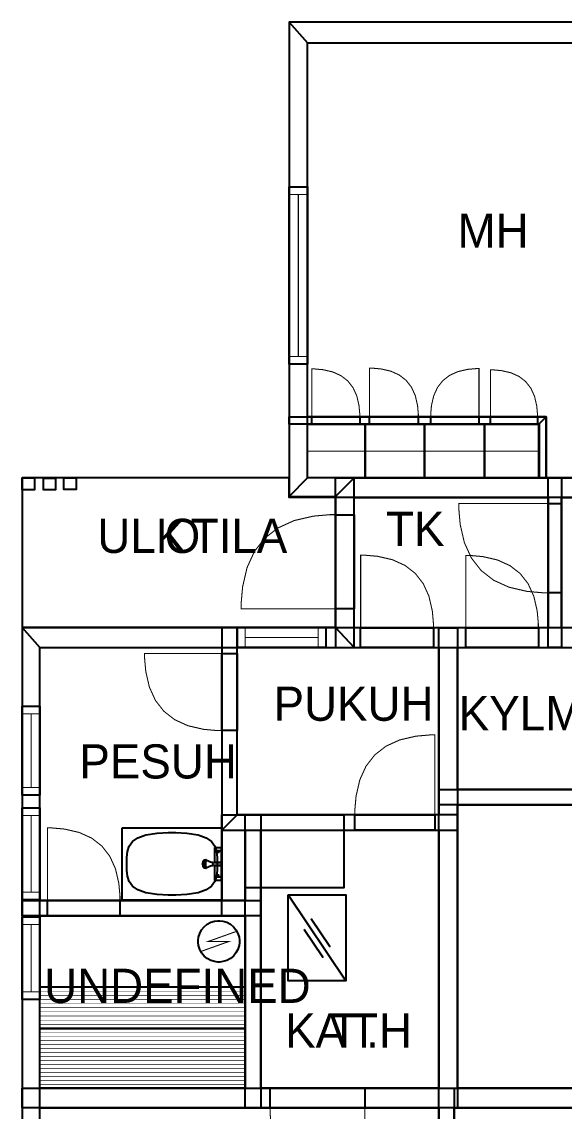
# Model space of a CAD drawing. Extents: x 1.3 to 16.8, y 0 to 17.4.
# Drawn here: x 2.19 to 7.65, y 6.45 to 17.42 of the extents above; entities that cross this region are included whole.
import ezdxf

# ---------------------------------------------------------------- set-up
doc = ezdxf.new("R2010")
doc.units = 0
doc.layers.get('0').update_dxf_attribs({"linetype": 'CONTINUOUS'})

msp = doc.modelspace()

# ---------------------------------------------------------------- linework, layer by layer
at = {"color": 0}
for points, const_width in [([(5.06543, 17.204), (8.25342, 17.204), (8.25342, 17.4124), (4.87793, 17.4124), (5.06543, 17.204)], 0.00208), ([(5.06543, 12.8237), (5.06543, 17.204), (4.87793, 17.4124), (4.87793, 12.6362), (5.06543, 12.8237)], 0.00208), ([(4.87793, 15.7554), (5.06543, 15.7554), (5.06543, 13.9685), (4.87793, 13.9685), (4.87793, 15.7554)], 0.01042), ([(4.87793, 15.7554), (5.06543, 15.7554), (5.06543, 13.9685), (4.87793, 13.9685), (4.87793, 15.7554)], 0.01042), ([(5.58979, 13.4387), (5.58979, 13.467), (5.58225, 13.5518), (5.55963, 13.6497), (5.52192, 13.7326), (5.46918, 13.8005), (5.40136, 13.8532), (5.31847, 13.8908), (5.22049, 13.9135), (5.13569, 13.921), (5.10747, 13.921), (5.10747, 13.4387), (5.58979, 13.4387)], 0.01042), ([(6.17876, 13.4387), (6.17876, 13.4674), (6.17106, 13.5537), (6.14811, 13.6532), (6.10975, 13.7375), (6.05615, 13.8065), (5.98719, 13.8601), (5.90289, 13.8985), (5.80333, 13.9214), (5.71712, 13.929), (5.68842, 13.929), (5.68842, 13.4387), (6.17876, 13.4387)], 0.01042), ([(6.30333, 13.4387), (6.30333, 13.4672), (6.31087, 13.5526), (6.33365, 13.6513), (6.37158, 13.7347), (6.42475, 13.803), (6.49306, 13.8562), (6.5765, 13.8942), (6.67518, 13.9169), (6.76058, 13.9244), (6.78907, 13.9244), (6.78907, 13.4387), (6.30333, 13.4387)], 0.01042), ([(7.37739, 13.4387), (7.37739, 13.4664), (7.36996, 13.5496), (7.34782, 13.6457), (7.31082, 13.727), (7.25911, 13.7935), (7.1926, 13.8452), (7.11128, 13.8822), (7.01519, 13.9043), (6.93201, 13.9117), (6.90435, 13.9117), (6.90435, 13.4387), (7.37739, 13.4387)], 0.01042), ([(7.39128, 13.3658), (4.87793, 13.3658), (4.87793, 13.4387), (7.46419, 13.4387), (7.39128, 13.3658)], 0.00208), ([(5.10747, 13.4387), (5.58979, 13.4387), (5.58979, 13.3658), (5.10747, 13.3658), (5.10747, 13.4387)], 0.01042), ([(5.10747, 13.4387), (5.58979, 13.4387), (5.58979, 13.3658), (5.10747, 13.3658), (5.10747, 13.4387)], 0.01042), ([(5.68842, 13.4387), (6.17876, 13.4387), (6.17876, 13.3658), (5.68842, 13.3658), (5.68842, 13.4387)], 0.01042), ([(5.68842, 13.4387), (6.17876, 13.4387), (6.17876, 13.3658), (5.68842, 13.3658), (5.68842, 13.4387)], 0.01042), ([(6.30333, 13.4387), (6.78896, 13.4387), (6.78896, 13.3658), (6.30333, 13.3658), (6.30333, 13.4387)], 0.01042), ([(6.30333, 13.4387), (6.78896, 13.4387), (6.78896, 13.3658), (6.30333, 13.3658), (6.30333, 13.4387)], 0.01042), ([(6.90446, 13.4387), (7.37739, 13.4387), (7.37739, 13.3658), (6.90446, 13.3658), (6.90446, 13.4387)], 0.01042), ([(6.90446, 13.4387), (7.37739, 13.4387), (7.37739, 13.3658), (6.90446, 13.3658), (6.90446, 13.4387)], 0.01042), ([(7.39128, 12.8237), (7.39128, 13.3658), (7.46419, 13.4387), (7.46419, 12.8237), (7.39128, 12.8237)], 0.00208), ([(5.06538, 13.3655), (5.64258, 13.3655), (5.64258, 12.8242), (5.06538, 12.8242), (5.06538, 13.3655)], 0.01042), ([(5.64258, 13.3655), (6.24164, 13.3655), (6.24164, 12.8242), (5.64258, 12.8242), (5.64258, 13.3655)], 0.01042), ([(6.24169, 13.3655), (6.84472, 13.3655), (6.84472, 12.8242), (6.24169, 12.8242), (6.24169, 13.3655)], 0.01042), ([(6.84472, 13.3655), (7.396, 13.3655), (7.396, 12.8242), (6.84472, 12.8242), (6.84472, 13.3655)], 0.01042), ([(5.34532, 11.3145), (5.34532, 12.6258), (4.87793, 12.6258), (4.87793, 12.8241), (2.1951, 12.8241), (2.1951, 11.3184), (5.34532, 11.3145)], 0.00208), ([(5.53282, 12.8237), (5.06543, 12.8237), (4.87793, 12.6362), (5.34532, 12.6362), (5.53282, 12.8237)], 0.00208), ([(5.53282, 11.1165), (5.53282, 12.8237), (5.34532, 12.6362), (5.34532, 11.3184), (5.53282, 11.1165)], 0.00208), ([(5.34532, 12.8237), (8.63189, 12.8237), (8.81207, 12.6258), (5.34532, 12.6258), (5.34532, 12.8237)], 0.00208), ([(7.48346, 12.8237), (7.61888, 12.8237), (7.61888, 11.1165), (7.48346, 11.1165), (7.48346, 12.8237)], 0.00208), ([(7.48346, 11.6683), (7.43083, 11.6683), (7.27311, 11.6823), (7.09082, 11.7244), (6.93658, 11.7945), (6.81039, 11.8927), (6.71224, 12.0189), (6.64208, 12.1731), (6.60004, 12.3554), (6.58604, 12.5131), (6.58604, 12.5657), (7.48346, 12.5657), (7.48346, 11.6683)], 0.01042), ([(7.48346, 12.5657), (7.61888, 12.5657), (7.61888, 11.6683), (7.48346, 11.6683), (7.48346, 12.5657)], 0.01042), ([(7.48346, 12.5657), (7.61888, 12.5657), (7.61888, 11.6683), (7.48346, 11.6683), (7.48346, 12.5657)], 0.01042), ([(5.34532, 12.4545), (5.28971, 12.4545), (5.12289, 12.4397), (4.93007, 12.3952), (4.76699, 12.3211), (4.63351, 12.2173), (4.52968, 12.0838), (4.45557, 11.9207), (4.41108, 11.7279), (4.39626, 11.5611), (4.39626, 11.5055), (5.34532, 11.5055), (5.34532, 12.4545)], 0.01042), ([(5.34532, 12.4545), (5.53282, 12.4545), (5.53282, 11.5055), (5.34532, 11.5055), (5.34532, 12.4545)], 0.01042), ([(5.34532, 12.4545), (5.53282, 12.4545), (5.53282, 11.5055), (5.34532, 11.5055), (5.34532, 12.4545)], 0.01042), ([(6.33094, 11.3145), (6.33094, 11.3574), (6.3195, 11.4861), (6.28515, 11.6348), (6.22797, 11.7606), (6.14789, 11.8636), (6.04492, 11.9436), (5.91911, 12.0008), (5.7704, 12.0352), (5.64171, 12.0466), (5.59885, 12.0466), (5.59885, 11.3145), (6.33094, 11.3145)], 0.01042), ([(7.38607, 11.3145), (7.38607, 11.3572), (7.37463, 11.4855), (7.34044, 11.6336), (7.28347, 11.759), (7.20367, 11.8616), (7.10107, 11.9414), (6.97569, 11.9984), (6.82753, 12.0326), (6.69928, 12.0439), (6.65657, 12.0439), (6.65657, 11.3145), (7.38607, 11.3145)], 0.01042), ([(2.37218, 11.1165), (5.53282, 11.1165), (5.34532, 11.3184), (2.1951, 11.3184), (2.37218, 11.1165)], 0.00208), ([(2.37218, 0.19911), (2.37218, 11.1165), (2.1951, 11.3184), (2.1951, 0.01161), (2.37218, 0.19911)], 0.00208), ([(4.20167, 11.3184), (4.20167, 9.27767), (4.35792, 9.43392), (4.35792, 11.3184), (4.20167, 11.3184)], 0.00208), ([(4.35867, 11.3184), (5.24968, 11.3184), (5.24968, 11.1165), (4.35867, 11.1165), (4.35867, 11.3184)], 0.01042), ([(4.35867, 11.3184), (5.24968, 11.3184), (5.24968, 11.1165), (4.35867, 11.1165), (4.35867, 11.3184)], 0.01042), ([(5.34532, 11.1165), (7.95958, 11.1165), (8.11583, 11.3145), (5.34532, 11.3145), (5.34532, 11.1165)], 0.00208), ([(5.59874, 11.3145), (6.33094, 11.3145), (6.33094, 11.1165), (5.59874, 11.1165), (5.59874, 11.3145)], 0.01042), ([(5.59874, 11.3145), (6.33094, 11.3145), (6.33094, 11.1165), (5.59874, 11.1165), (5.59874, 11.3145)], 0.01042), ([(6.38406, 11.3145), (6.57156, 11.3145), (6.57156, 6.48307), (6.38406, 6.48307), (6.38406, 11.3145)], 0.00208), ([(6.65657, 11.3145), (7.38607, 11.3145), (7.38607, 11.1165), (6.65657, 11.1165), (6.65657, 11.3145)], 0.01042), ([(6.65657, 11.3145), (7.38607, 11.3145), (7.38607, 11.1165), (6.65657, 11.1165), (6.65657, 11.3145)], 0.01042), ([(4.20167, 10.2816), (4.15614, 10.2816), (4.01958, 10.2938), (3.86182, 10.3302), (3.72831, 10.3909), (3.61908, 10.4759), (3.53413, 10.5851), (3.47342, 10.7186), (3.43701, 10.8764), (3.42492, 11.0129), (3.42492, 11.0584), (4.20167, 11.0584), (4.20167, 10.2816)], 0.01042), ([(4.20167, 11.0584), (4.35792, 11.0584), (4.35792, 10.2816), (4.20167, 10.2816), (4.20167, 11.0584)], 0.01042), ([(4.20167, 11.0584), (4.35792, 11.0584), (4.35792, 10.2816), (4.20167, 10.2816), (4.20167, 11.0584)], 0.01042), ([(2.1951, 10.5279), (2.37218, 10.5279), (2.37218, 9.62978), (2.1951, 9.62978), (2.1951, 10.5279)], 0.01042), ([(2.1951, 10.5279), (2.37218, 10.5279), (2.37218, 9.62978), (2.1951, 9.62978), (2.1951, 10.5279)], 0.01042), ([(5.53999, 9.43392), (5.53999, 9.48107), (5.55251, 9.62235), (5.59022, 9.7856), (5.653, 9.92378), (5.74094, 10.0368), (5.85394, 10.1247), (5.99208, 10.1875), (6.15533, 10.2252), (6.2966, 10.2377), (6.34375, 10.2377), (6.34375, 9.43392), (5.53999, 9.43392)], 0.01042), ([(6.38406, 9.68956), (7.95958, 9.68956), (8.11583, 9.53331), (6.38406, 9.53331), (6.38406, 9.68956)], 0.00208), ([(2.1951, 9.50401), (2.37218, 9.50401), (2.37218, 8.57796), (2.1951, 8.57796), (2.1951, 9.50401)], 0.01042), ([(2.1951, 9.50401), (2.37218, 9.50401), (2.37218, 8.57796), (2.1951, 8.57796), (2.1951, 9.50401)], 0.01042), ([(4.20167, 9.27767), (6.57156, 9.27767), (6.57156, 9.43392), (4.35792, 9.43392), (4.20167, 9.27767)], 0.00208), ([(4.4375, 9.43392), (4.59375, 9.43392), (4.59375, 6.48307), (4.4375, 6.48307), (4.4375, 9.43392)], 0.00208), ([(5.53999, 9.43392), (6.34375, 9.43392), (6.34375, 9.27767), (5.53999, 9.27767), (5.53999, 9.43392)], 0.01042), ([(5.53999, 9.43392), (6.34375, 9.43392), (6.34375, 9.27767), (5.53999, 9.27767), (5.53999, 9.43392)], 0.01042), ([(3.17763, 8.57226), (3.17763, 8.61501), (3.16618, 8.74328), (3.132, 8.89144), (3.07503, 9.01682), (2.99522, 9.11942), (2.89264, 9.19922), (2.76725, 9.25618), (2.61908, 9.29036), (2.49083, 9.30176), (2.44814, 9.30176), (2.44814, 8.57226), (3.17763, 8.57226)], 0.01042), ([(3.19814, 9.30137), (4.20167, 9.30137), (4.20167, 8.57503), (3.19814, 8.57503), (3.19814, 9.30137)], 0.00573), ([(3.24631, 8.94), (3.24631, 8.95594), (3.24718, 9.00369), (3.25336, 9.06304), (3.27029, 9.11675), (3.30311, 9.16351), (3.35732, 9.20215), (3.43815, 9.23133), (3.55094, 9.24978), (3.66351, 9.25618), (3.70107, 9.25618), (3.73856, 9.25618), (3.85113, 9.24978), (3.96392, 9.23133), (4.04476, 9.20215), (4.09896, 9.16351), (4.13178, 9.11675), (4.14871, 9.06304), (4.15489, 9.00369), (4.15582, 8.95594), (4.15582, 8.94), (4.15582, 8.9241), (4.15489, 8.87631), (4.14871, 8.817), (4.13178, 8.76324), (4.09896, 8.71647), (4.04476, 8.67785), (3.96392, 8.64865), (3.85113, 8.63021), (3.73856, 8.62375), (3.70107, 8.62375), (3.66351, 8.62375), (3.55094, 8.63021), (3.43815, 8.64865), (3.35732, 8.67785), (3.30311, 8.71647), (3.27029, 8.76324), (3.25336, 8.817), (3.24718, 8.87631), (3.24631, 8.9241), (3.24631, 8.94)], 0.00573), ([(4.13292, 9.10308), (4.13292, 9.06976), (4.19646, 9.06976), (4.19646, 9.10308), (4.13292, 9.10308)], 0.01042), ([(4.13292, 9.06976), (4.13292, 8.95307), (4.19646, 8.95307), (4.19646, 9.06976), (4.13292, 9.06976)], 0.01042), ([(4.16417, 9.06976), (4.16536, 9.06657), (4.16922, 9.05692), (4.17042, 9.05414), (4.17042, 9.05414), (4.16894, 9.05414), (4.16465, 9.05414), (4.16037, 9.05414), (4.15896, 9.05414), (4.15896, 9.05414), (4.15961, 9.05653), (4.16297, 9.06651), (4.16417, 9.06976)], 0.01042), ([(4.19646, 8.95307), (4.19646, 8.92497), (4.11312, 8.92497), (4.11312, 8.93201), (4.11312, 8.94781), (4.11312, 8.95307), (4.13396, 8.95307), (4.18083, 8.95307), (4.19646, 8.95307)], 0.01042), ([(4.13292, 8.92497), (4.13292, 8.80832), (4.19646, 8.80832), (4.19646, 8.92497), (4.13292, 8.92497)], 0.01042), ([(4.13292, 8.80935), (4.13292, 8.77393), (4.19646, 8.77393), (4.19646, 8.80935), (4.13292, 8.80935)], 0.01042), ([(4.16417, 8.80935), (4.16536, 8.81261), (4.16922, 8.82226), (4.17042, 8.82497), (4.17042, 8.82497), (4.16894, 8.82497), (4.16465, 8.82497), (4.16037, 8.82497), (4.15896, 8.82497), (4.15896, 8.82497), (4.15961, 8.82264), (4.16297, 8.81267), (4.16417, 8.80935)], 0.01042), ([(2.1951, 8.57226), (4.59375, 8.57226), (4.59375, 8.41601), (2.1951, 8.41601), (2.1951, 8.57226)], 0.00208), ([(2.44814, 8.57226), (3.17763, 8.57226), (3.17763, 8.41601), (2.44814, 8.41601), (2.44814, 8.57226)], 0.01042), ([(2.44814, 8.57226), (3.17763, 8.57226), (3.17763, 8.41601), (2.44814, 8.41601), (2.44814, 8.57226)], 0.01042), ([(4.86985, 8.6269), (5.44819, 8.6269), (5.44819, 7.76324), (4.86985, 7.76324), (4.86985, 8.6269)], 0.00964), ([(2.1951, 8.40821), (2.37218, 8.40821), (2.37218, 7.57536), (2.1951, 7.57536), (2.1951, 8.40821)], 0.01042), ([(2.1951, 8.40821), (2.37218, 8.40821), (2.37218, 7.57536), (2.1951, 7.57536), (2.1951, 8.40821)], 0.01042), ([(4.37978, 8.15972), (4.37978, 8.14925), (4.37549, 8.11778), (4.36339, 8.07867), (4.34418, 8.04324), (4.31874, 8.01243), (4.28792, 7.98699), (4.2525, 7.96778), (4.21338, 7.95568), (4.18192, 7.95139), (4.17144, 7.95139), (4.16092, 7.95139), (4.12944, 7.95568), (4.09033, 7.96778), (4.0549, 7.98699), (4.02408, 8.01243), (3.99864, 8.04324), (3.97944, 8.07867), (3.96733, 8.11778), (3.96311, 8.14925), (3.96311, 8.15972), (3.96311, 8.17025), (3.96733, 8.20171), (3.97944, 8.24083), (3.99864, 8.27626), (4.02408, 8.30707), (4.0549, 8.33251), (4.09033, 8.35172), (4.12944, 8.36382), (4.16092, 8.36806), (4.17144, 8.36806), (4.18192, 8.36806), (4.21338, 8.36382), (4.2525, 8.35172), (4.28792, 8.33251), (4.31874, 8.30707), (4.34418, 8.27626), (4.36339, 8.24083), (4.37549, 8.20171), (4.37978, 8.17025), (4.37978, 8.15972)], 0.01042), ([(2.37224, 7.70079), (4.43826, 7.70079), (4.43826, 7.28412), (2.37224, 7.28412), (2.37224, 7.70079)], 0.01042), ([(2.37224, 7.28331), (4.4344, 7.28331), (4.4344, 6.68186), (2.37224, 6.68186), (2.37224, 7.28331)], 0.01042), ([(2.1951, 6.68099), (8.77522, 6.68099), (8.77522, 6.48307), (2.1951, 6.48307), (2.1951, 6.68099)], 0.00208), ([(4.68782, 6.68099), (5.64106, 6.68099), (5.64106, 6.48307), (4.68782, 6.48307), (4.68782, 6.68099)], 0.01042), ([(4.68782, 6.68099), (5.64106, 6.68099), (5.64106, 6.48307), (4.68782, 6.48307), (4.68782, 6.68099)], 0.01042), ([(6.38406, 6.68099), (6.54031, 6.68099), (6.54031, 3.44353), (6.38406, 3.44353), (6.38406, 6.68099)], 0.00208), ([(4.68782, 6.48307), (4.68782, 6.42725), (4.70269, 6.25971), (4.7474, 6.06608), (4.82183, 5.90224), (4.92611, 5.76818), (5.06011, 5.6639), (5.22396, 5.58946), (5.41758, 5.54476), (5.58518, 5.52983), (5.64106, 5.52983), (5.64106, 6.48307), (4.68782, 6.48307)], 0.01042)]:
    msp.add_lwpolyline(points, close=True, dxfattribs=dict(at, const_width=const_width))
for points in [[(5.06543, 12.8237), (5.06543, 17.204), (4.87793, 17.4124), (4.87793, 12.6362), (5.06543, 12.8237)], [(5.06543, 17.204), (8.25342, 17.204), (8.25342, 17.4124), (4.87793, 17.4124), (5.06543, 17.204)], [(7.39128, 13.3658), (4.87793, 13.3658), (4.87793, 13.4387), (7.46419, 13.4387), (7.39128, 13.3658)], [(7.39128, 12.8237), (7.39128, 13.3658), (7.46419, 13.4387), (7.46419, 12.8237), (7.39128, 12.8237)], [(2.1945, 12.8238), (2.31614, 12.8238), (2.31614, 12.7042), (2.1945, 12.7042), (2.1945, 12.8238)], [(2.40782, 12.8231), (2.52946, 12.8231), (2.52946, 12.7035), (2.40782, 12.7035), (2.40782, 12.8231)], [(2.61367, 12.8263), (2.73529, 12.8263), (2.73529, 12.7068), (2.61367, 12.7068), (2.61367, 12.8263)], [(5.53282, 12.8237), (5.06543, 12.8237), (4.87793, 12.6362), (5.34532, 12.6362), (5.53282, 12.8237)], [(5.53282, 11.1165), (5.53282, 12.8237), (5.34532, 12.6362), (5.34532, 11.3184), (5.53282, 11.1165)], [(5.34532, 12.8237), (8.63189, 12.8237), (8.81207, 12.6258), (5.34532, 12.6258), (5.34532, 12.8237)], [(7.48346, 12.8237), (7.61888, 12.8237), (7.61888, 11.1165), (7.48346, 11.1165), (7.48346, 12.8237)], [(2.37218, 0.19911), (2.37218, 11.1165), (2.1951, 11.3184), (2.1951, 0.01161), (2.37218, 0.19911)], [(2.37218, 11.1165), (5.53282, 11.1165), (5.34532, 11.3184), (2.1951, 11.3184), (2.37218, 11.1165)], [(4.20167, 11.3184), (4.20167, 9.27767), (4.35792, 9.43392), (4.35792, 11.3184), (4.20167, 11.3184)], [(5.34532, 11.1165), (7.95958, 11.1165), (8.11583, 11.3145), (5.34532, 11.3145), (5.34532, 11.1165)], [(6.38406, 11.3145), (6.57156, 11.3145), (6.57156, 6.48307), (6.38406, 6.48307), (6.38406, 11.3145)], [(6.38406, 9.68956), (7.95958, 9.68956), (8.11583, 9.53331), (6.38406, 9.53331), (6.38406, 9.68956)], [(4.20167, 9.27767), (6.57156, 9.27767), (6.57156, 9.43392), (4.35792, 9.43392), (4.20167, 9.27767)], [(4.20167, 9.43392), (4.59375, 9.43392), (4.59375, 8.41601), (4.20167, 8.41601), (4.20167, 9.43392)], [(4.4375, 9.43392), (4.59375, 9.43392), (4.59375, 6.48307), (4.4375, 6.48307), (4.4375, 9.43392)], [(4.4375, 9.43392), (5.42811, 9.43392), (5.42811, 8.69954), (4.4375, 8.69954), (4.4375, 9.43392)], [(2.1951, 8.57226), (4.59375, 8.57226), (4.59375, 8.41601), (2.1951, 8.41601), (2.1951, 8.57226)], [(2.1951, 6.68099), (8.77522, 6.68099), (8.77522, 6.48307), (2.1951, 6.48307), (2.1951, 6.68099)], [(6.38406, 6.68099), (6.54031, 6.68099), (6.54031, 3.44353), (6.38406, 3.44353), (6.38406, 6.68099)]]:
    msp.add_lwpolyline(points, close=True, dxfattribs=at)
at = {"color": 7, "const_width": 0.00208}
for points in [[(8.25342, 16.5068), (8.63189, 16.5068), (8.63189, 12.8237), (5.06543, 12.8237), (5.06543, 13.3658), (7.39128, 13.3658), (7.39128, 12.8237), (7.46419, 12.8237), (7.46419, 13.4387), (5.06543, 13.4387), (5.06543, 17.204), (8.25342, 17.204), (8.25342, 16.5068)], [(15.7858, 11.3145), (7.61888, 11.3145), (7.61888, 12.6258), (11.5977, 12.6258), (11.5977, 12.6722), (11.6201, 12.6722), (11.6201, 17.204), (15.7858, 17.204), (15.7858, 11.3145)], [(5.53282, 12.6258), (7.48346, 12.6258), (7.48346, 11.3145), (5.53282, 11.3145), (5.53282, 12.6258)], [(4.20167, 9.27767), (4.4375, 9.27767), (4.4375, 8.57226), (2.37218, 8.57226), (2.37218, 11.1165), (4.20167, 11.1165), (4.20167, 9.27767)], [(4.35792, 11.1165), (6.38406, 11.1165), (6.38406, 9.43392), (4.35792, 9.43392), (4.35792, 11.1165)], [(6.57156, 11.1165), (7.95958, 11.1165), (7.95958, 9.68956), (6.57156, 9.68956), (6.57156, 11.1165)], [(10.0786, 8.92339), (11.4102, 8.92339), (11.4102, 6.68099), (6.57156, 6.68099), (6.57156, 9.53331), (10.0786, 9.53331), (10.0786, 8.92339)], [(4.59375, 9.27767), (6.38406, 9.27767), (6.38406, 6.68099), (4.59375, 6.68099), (4.59375, 9.27767)], [(2.37218, 8.41601), (4.4375, 8.41601), (4.4375, 6.68099), (2.37218, 6.68099), (2.37218, 8.41601)], [(2.37218, 6.48307), (6.38406, 6.48307), (6.38406, 3.62061), (2.37218, 3.62061), (2.37218, 6.48307)], [(6.54031, 6.48307), (8.58772, 6.48307), (8.58772, 3.62061), (6.54031, 3.62061), (6.54031, 6.48307)]]:
    msp.add_lwpolyline(points, close=True, dxfattribs=at)
at = {"color": 7}
for points in [[(8.25342, 16.5068), (8.63189, 16.5068), (8.63189, 12.8237), (5.06543, 12.8237), (5.06543, 13.3658), (7.39128, 13.3658), (7.39128, 12.8237), (7.46419, 12.8237), (7.46419, 13.4387), (5.06543, 13.4387), (5.06543, 17.204), (8.25342, 17.204), (8.25342, 16.5068)], [(15.7858, 11.3145), (7.61888, 11.3145), (7.61888, 12.6258), (11.5977, 12.6258), (11.5977, 12.6722), (11.6201, 12.6722), (11.6201, 17.204), (15.7858, 17.204), (15.7858, 11.3145)], [(4.87793, 15.7554), (5.06543, 15.7554), (5.06543, 13.9685), (4.87793, 13.9685), (4.87793, 15.7554)], [(4.87793, 15.7554), (5.06543, 15.7554), (5.06543, 13.9685), (4.87793, 13.9685), (4.87793, 15.7554)], [(5.10747, 13.4387), (5.58979, 13.4387), (5.58979, 13.3658), (5.10747, 13.3658), (5.10747, 13.4387)], [(5.10747, 13.4387), (5.58979, 13.4387), (5.58979, 13.3658), (5.10747, 13.3658), (5.10747, 13.4387)], [(5.68842, 13.4387), (6.17876, 13.4387), (6.17876, 13.3658), (5.68842, 13.3658), (5.68842, 13.4387)], [(5.68842, 13.4387), (6.17876, 13.4387), (6.17876, 13.3658), (5.68842, 13.3658), (5.68842, 13.4387)], [(6.30333, 13.4387), (6.78896, 13.4387), (6.78896, 13.3658), (6.30333, 13.3658), (6.30333, 13.4387)], [(6.30333, 13.4387), (6.78896, 13.4387), (6.78896, 13.3658), (6.30333, 13.3658), (6.30333, 13.4387)], [(6.90446, 13.4387), (7.37739, 13.4387), (7.37739, 13.3658), (6.90446, 13.3658), (6.90446, 13.4387)], [(6.90446, 13.4387), (7.37739, 13.4387), (7.37739, 13.3658), (6.90446, 13.3658), (6.90446, 13.4387)], [(5.06538, 13.3655), (5.64258, 13.3655), (5.64258, 12.8242), (5.06538, 12.8242), (5.06538, 13.3655)], [(5.64258, 13.3655), (6.24164, 13.3655), (6.24164, 12.8242), (5.64258, 12.8242), (5.64258, 13.3655)], [(6.24169, 13.3655), (6.84472, 13.3655), (6.84472, 12.8242), (6.24169, 12.8242), (6.24169, 13.3655)], [(6.84472, 13.3655), (7.396, 13.3655), (7.396, 12.8242), (6.84472, 12.8242), (6.84472, 13.3655)], [(5.34532, 11.3145), (5.34532, 12.6258), (4.87793, 12.6258), (4.87793, 12.8241), (2.1951, 12.8241), (2.1951, 11.3184), (5.34532, 11.3145)], [(5.53282, 12.6258), (7.48346, 12.6258), (7.48346, 11.3145), (5.53282, 11.3145), (5.53282, 12.6258)], [(7.48346, 12.5657), (7.61888, 12.5657), (7.61888, 11.6683), (7.48346, 11.6683), (7.48346, 12.5657)], [(7.48346, 12.5657), (7.61888, 12.5657), (7.61888, 11.6683), (7.48346, 11.6683), (7.48346, 12.5657)], [(5.34532, 12.4545), (5.53282, 12.4545), (5.53282, 11.5055), (5.34532, 11.5055), (5.34532, 12.4545)], [(5.34532, 12.4545), (5.53282, 12.4545), (5.53282, 11.5055), (5.34532, 11.5055), (5.34532, 12.4545)], [(4.35867, 11.3184), (5.24968, 11.3184), (5.24968, 11.1165), (4.35867, 11.1165), (4.35867, 11.3184)], [(4.35867, 11.3184), (5.24968, 11.3184), (5.24968, 11.1165), (4.35867, 11.1165), (4.35867, 11.3184)], [(5.59874, 11.3145), (6.33094, 11.3145), (6.33094, 11.1165), (5.59874, 11.1165), (5.59874, 11.3145)], [(5.59874, 11.3145), (6.33094, 11.3145), (6.33094, 11.1165), (5.59874, 11.1165), (5.59874, 11.3145)], [(6.65657, 11.3145), (7.38607, 11.3145), (7.38607, 11.1165), (6.65657, 11.1165), (6.65657, 11.3145)], [(6.65657, 11.3145), (7.38607, 11.3145), (7.38607, 11.1165), (6.65657, 11.1165), (6.65657, 11.3145)], [(4.20167, 9.27767), (4.4375, 9.27767), (4.4375, 8.57226), (2.37218, 8.57226), (2.37218, 11.1165), (4.20167, 11.1165), (4.20167, 9.27767)], [(4.35792, 11.1165), (6.38406, 11.1165), (6.38406, 9.43392), (4.35792, 9.43392), (4.35792, 11.1165)], [(6.57156, 11.1165), (7.95958, 11.1165), (7.95958, 9.68956), (6.57156, 9.68956), (6.57156, 11.1165)], [(4.20167, 11.0584), (4.35792, 11.0584), (4.35792, 10.2816), (4.20167, 10.2816), (4.20167, 11.0584)], [(4.20167, 11.0584), (4.35792, 11.0584), (4.35792, 10.2816), (4.20167, 10.2816), (4.20167, 11.0584)], [(2.1951, 10.5279), (2.37218, 10.5279), (2.37218, 9.62978), (2.1951, 9.62978), (2.1951, 10.5279)], [(2.1951, 10.5279), (2.37218, 10.5279), (2.37218, 9.62978), (2.1951, 9.62978), (2.1951, 10.5279)], [(2.1951, 9.50401), (2.37218, 9.50401), (2.37218, 8.57796), (2.1951, 8.57796), (2.1951, 9.50401)], [(2.1951, 9.50401), (2.37218, 9.50401), (2.37218, 8.57796), (2.1951, 8.57796), (2.1951, 9.50401)], [(5.53999, 9.43392), (6.34375, 9.43392), (6.34375, 9.27767), (5.53999, 9.27767), (5.53999, 9.43392)], [(5.53999, 9.43392), (6.34375, 9.43392), (6.34375, 9.27767), (5.53999, 9.27767), (5.53999, 9.43392)], [(10.0786, 8.92339), (11.4102, 8.92339), (11.4102, 6.68099), (6.57156, 6.68099), (6.57156, 9.53331), (10.0786, 9.53331), (10.0786, 8.92339)], [(3.19814, 9.30137), (4.20167, 9.30137), (4.20167, 8.57503), (3.19814, 8.57503), (3.19814, 9.30137)], [(3.24631, 8.94), (3.24631, 8.95594), (3.24718, 9.00369), (3.25336, 9.06304), (3.27029, 9.11675), (3.30311, 9.16351), (3.35732, 9.20215), (3.43815, 9.23133), (3.55094, 9.24978), (3.66351, 9.25618), (3.70107, 9.25618), (3.73856, 9.25618), (3.85113, 9.24978), (3.96392, 9.23133), (4.04476, 9.20215), (4.09896, 9.16351), (4.13178, 9.11675), (4.14871, 9.06304), (4.15489, 9.00369), (4.15582, 8.95594), (4.15582, 8.94), (4.15582, 8.9241), (4.15489, 8.87631), (4.14871, 8.817), (4.13178, 8.76324), (4.09896, 8.71647), (4.04476, 8.67785), (3.96392, 8.64865), (3.85113, 8.63021), (3.73856, 8.62375), (3.70107, 8.62375), (3.66351, 8.62375), (3.55094, 8.63021), (3.43815, 8.64865), (3.35732, 8.67785), (3.30311, 8.71647), (3.27029, 8.76324), (3.25336, 8.817), (3.24718, 8.87631), (3.24631, 8.9241), (3.24631, 8.94)], [(4.59375, 9.27767), (6.38406, 9.27767), (6.38406, 6.68099), (4.59375, 6.68099), (4.59375, 9.27767)], [(4.13292, 9.10308), (4.19646, 9.10308), (4.19646, 9.06976), (4.13292, 9.06976), (4.13292, 9.10308)], [(4.13292, 9.06976), (4.19646, 9.06976), (4.19646, 8.95307), (4.13292, 8.95307), (4.13292, 9.06976)], [(4.16417, 9.06976), (4.16536, 9.06657), (4.16922, 9.05692), (4.17042, 9.05414), (4.17042, 9.05414), (4.16894, 9.05414), (4.16465, 9.05414), (4.16037, 9.05414), (4.15896, 9.05414), (4.15896, 9.05414), (4.15961, 9.05653), (4.16297, 9.06651), (4.16417, 9.06976)], [(4.11312, 8.95307), (4.10678, 8.95307), (4.08783, 8.95676), (4.06543, 8.96669), (4.06104, 8.96978), (4.05946, 8.97081), (4.04486, 8.98101), (4.04335, 8.98122), (4.04047, 8.98178), (4.02393, 8.9776), (4.01101, 8.96094), (4.00999, 8.95518), (4.00971, 8.95389), (4.00896, 8.94239), (4.00896, 8.93853), (4.00896, 8.93956), (4.00896, 8.93544), (4.00971, 8.92421), (4.00999, 8.9229), (4.01101, 8.91721), (4.02393, 8.9005), (4.04047, 8.89638), (4.04335, 8.89686), (4.04486, 8.89714), (4.05946, 8.90728), (4.06104, 8.90831), (4.06543, 8.91146), (4.08783, 8.92133), (4.10678, 8.92497), (4.11312, 8.92497)], [(4.04232, 8.98122), (4.04178, 8.98101), (4.03157, 8.96912), (4.02251, 8.94536), (4.02251, 8.93744), (4.02274, 8.93121), (4.03201, 8.90858), (4.04178, 8.8974), (4.04232, 8.89686)], [(4.19646, 8.95307), (4.19646, 8.92497), (4.11312, 8.92497), (4.11312, 8.93201), (4.11312, 8.94781), (4.11312, 8.95307), (4.13396, 8.95307), (4.18083, 8.95307), (4.19646, 8.95307)], [(4.13292, 8.92497), (4.19646, 8.92497), (4.19646, 8.80832), (4.13292, 8.80832), (4.13292, 8.92497)], [(4.13292, 8.80935), (4.19646, 8.80935), (4.19646, 8.77393), (4.13292, 8.77393), (4.13292, 8.80935)], [(4.16417, 8.80935), (4.16536, 8.81261), (4.16922, 8.82226), (4.17042, 8.82497), (4.17042, 8.82497), (4.16894, 8.82497), (4.16465, 8.82497), (4.16037, 8.82497), (4.15896, 8.82497), (4.15896, 8.82497), (4.15961, 8.82264), (4.16297, 8.81267), (4.16417, 8.80935)], [(2.44814, 8.57226), (3.17763, 8.57226), (3.17763, 8.41601), (2.44814, 8.41601), (2.44814, 8.57226)], [(2.44814, 8.57226), (3.17763, 8.57226), (3.17763, 8.41601), (2.44814, 8.41601), (2.44814, 8.57226)], [(4.86985, 8.6269), (5.44819, 8.6269), (5.44819, 7.76324), (4.86985, 7.76324), (4.86985, 8.6269)], [(4.86985, 8.6269), (5.44819, 7.76324)], [(2.1951, 8.40821), (2.37218, 8.40821), (2.37218, 7.57536), (2.1951, 7.57536), (2.1951, 8.40821)], [(2.1951, 8.40821), (2.37218, 8.40821), (2.37218, 7.57536), (2.1951, 7.57536), (2.1951, 8.40821)], [(2.37218, 8.41601), (4.4375, 8.41601), (4.4375, 6.68099), (2.37218, 6.68099), (2.37218, 8.41601)], [(4.37978, 8.15972), (4.37978, 8.14925), (4.37549, 8.11778), (4.36339, 8.07867), (4.34418, 8.04324), (4.31874, 8.01243), (4.28792, 7.98699), (4.2525, 7.96778), (4.21338, 7.95568), (4.18192, 7.95139), (4.17144, 7.95139), (4.16092, 7.95139), (4.12944, 7.95568), (4.09033, 7.96778), (4.0549, 7.98699), (4.02408, 8.01243), (3.99864, 8.04324), (3.97944, 8.07867), (3.96733, 8.11778), (3.96311, 8.14925), (3.96311, 8.15972), (3.96311, 8.17025), (3.96733, 8.20171), (3.97944, 8.24083), (3.99864, 8.27626), (4.02408, 8.30707), (4.0549, 8.33251), (4.09033, 8.35172), (4.12944, 8.36382), (4.16092, 8.36806), (4.17144, 8.36806), (4.18192, 8.36806), (4.21338, 8.36382), (4.2525, 8.35172), (4.28792, 8.33251), (4.31874, 8.30707), (4.34418, 8.27626), (4.36339, 8.24083), (4.37549, 8.20171), (4.37978, 8.17025), (4.37978, 8.15972)], [(5.10215, 8.38797), (5.2901, 8.10867)], [(5.02892, 8.27854), (5.21685, 8.00071)], [(2.37224, 7.70079), (4.43826, 7.70079), (4.43826, 7.28412), (2.37224, 7.28412), (2.37224, 7.70079)], [(2.37224, 7.28331), (4.4344, 7.28331), (4.4344, 6.68186), (2.37224, 6.68186), (2.37224, 7.28331)], [(4.68782, 6.68099), (5.64106, 6.68099), (5.64106, 6.48307), (4.68782, 6.48307), (4.68782, 6.68099)], [(4.68782, 6.68099), (5.64106, 6.68099), (5.64106, 6.48307), (4.68782, 6.48307), (4.68782, 6.68099)], [(2.37218, 6.48307), (6.38406, 6.48307), (6.38406, 3.62061), (2.37218, 3.62061), (2.37218, 6.48307)], [(6.54031, 6.48307), (8.58772, 6.48307), (8.58772, 3.62061), (6.54031, 3.62061), (6.54031, 6.48307)]]:
    msp.add_lwpolyline(points, close=True, dxfattribs=at)
at = {"color": 0}
for points, const_width in [([(5.06538, 15.6774), (4.87788, 15.6774)], 0.01042), ([(4.97163, 14.0465), (4.97163, 15.6774)], 0.01042), ([(5.06538, 14.0465), (4.87788, 14.0465)], 0.01042), ([(4.43674, 11.1165), (4.43674, 11.3184)], 0.01042), ([(5.17156, 11.1165), (5.17156, 11.3184)], 0.01042), ([(4.43674, 11.2175), (5.17156, 11.2175)], 0.01042), ([(2.37218, 10.4498), (2.1951, 10.4498)], 0.01042), ([(2.28364, 9.7079), (2.28364, 10.4498)], 0.01042), ([(2.37218, 9.7079), (2.1951, 9.7079)], 0.01042), ([(2.37218, 9.42594), (2.1951, 9.42594)], 0.01042), ([(2.28364, 8.65614), (2.28364, 9.42594)], 0.01042), ([(4.11312, 8.95307), (4.10678, 8.95307), (4.08783, 8.95676), (4.06543, 8.96669), (4.06104, 8.96978), (4.05946, 8.97081), (4.04486, 8.98101), (4.04335, 8.98122), (4.04047, 8.98178), (4.02393, 8.9776), (4.01101, 8.96094), (4.00999, 8.95518), (4.00971, 8.95389), (4.00896, 8.94239), (4.00896, 8.93853), (4.00896, 8.93956), (4.00896, 8.93544), (4.00971, 8.92421), (4.00999, 8.9229), (4.01101, 8.91721), (4.02393, 8.9005), (4.04047, 8.89638), (4.04335, 8.89686), (4.04486, 8.89714), (4.05946, 8.90728), (4.06104, 8.90831), (4.06543, 8.91146), (4.08783, 8.92133), (4.10678, 8.92497), (4.11312, 8.92497)], 0.01042), ([(4.04232, 8.98122), (4.04178, 8.98101), (4.03157, 8.96912), (4.02251, 8.94536), (4.02251, 8.93744), (4.02274, 8.93121), (4.03201, 8.90858), (4.04178, 8.8974), (4.04232, 8.89686)], 0.01042), ([(2.37218, 8.65614), (2.1951, 8.65614)], 0.01042), ([(4.86985, 8.6269), (5.44819, 7.76324)], 0.00964), ([(2.37218, 8.33003), (2.1951, 8.33003)], 0.01042), ([(2.28364, 7.65349), (2.28364, 8.33003)], 0.01042), ([(5.10215, 8.38797), (5.2901, 8.10867)], 0.00964), ([(3.98394, 8.05556), (4.27561, 8.15972), (4.06728, 8.15972), (4.35894, 8.26389)], 0.01042), ([(5.02892, 8.27854), (5.21685, 8.00071)], 0.00964), ([(2.37218, 7.65349), (2.1951, 7.65349)], 0.01042)]:
    msp.add_lwpolyline(points, dxfattribs=dict(at, const_width=const_width))
at = {"color": 253}
for points, const_width in [([(5.64258, 13.0948), (5.06538, 13.0948)], 0.01042), ([(6.24164, 13.0948), (5.64258, 13.0948)], 0.01042), ([(6.84472, 13.0948), (6.24164, 13.0948)], 0.01042), ([(7.396, 13.0948), (6.84472, 13.0948)], 0.01042), ([(4.43826, 7.65912), (2.37218, 7.65912)], 0.00521), ([(4.43826, 7.61746), (2.37218, 7.61746)], 0.00521), ([(4.43826, 7.57579), (2.37218, 7.57579)], 0.00521), ([(4.43826, 7.53412), (2.37218, 7.53412)], 0.00521), ([(4.43826, 7.49246), (2.37218, 7.49246)], 0.00521), ([(4.43826, 7.45079), (2.37218, 7.45079)], 0.00521), ([(4.43826, 7.40912), (2.37218, 7.40912)], 0.00521), ([(4.43826, 7.36746), (2.37218, 7.36746)], 0.00521), ([(4.43826, 7.32579), (2.37218, 7.32579)], 0.00521), ([(4.4344, 7.24322), (2.37218, 7.24322)], 0.00521), ([(4.4344, 7.20313), (2.37218, 7.20313)], 0.00521), ([(4.4344, 7.16303), (2.37218, 7.16303)], 0.00521), ([(4.4344, 7.12294), (2.37218, 7.12294)], 0.00521), ([(4.4344, 7.08285), (2.37218, 7.08285)], 0.00521), ([(4.4344, 7.04275), (2.37218, 7.04275)], 0.00521), ([(4.4344, 7.00265), (2.37218, 7.00265)], 0.00521), ([(4.4344, 6.96251), (2.37218, 6.96251)], 0.00521), ([(4.4344, 6.92242), (2.37218, 6.92242)], 0.00521), ([(4.4344, 6.88232), (2.37218, 6.88232)], 0.00521), ([(4.4344, 6.84224), (2.37218, 6.84224)], 0.00521), ([(4.4344, 6.80214), (2.37218, 6.80214)], 0.00521), ([(4.4344, 6.76204), (2.37218, 6.76204)], 0.00521), ([(4.4344, 6.72194), (2.37218, 6.72194)], 0.00521)]:
    msp.add_lwpolyline(points, dxfattribs=dict(at, const_width=const_width))

# ---------------------------------------------------------------- texts
at = {"color": 0}
for s, p in [('MH', (6.57375, 15.1413)), ('ULK', (2.94994, 12.0693)), ('O', (3.62756, 12.0693)), ('TILA', (3.88988, 12.0693)), ('TK', (5.85367, 12.1402)), ('PUKUH', (4.7226, 10.3799)), ('KYLMIÖ', (6.58543, 10.2842)), ('PESUH', (2.76946, 9.79932)), ('UNDEFINED', (2.41446, 7.54081)), ('KA', (4.83893, 7.0904)), ('T', (5.29181, 7.0904)), ('T', (5.49192, 7.0904)), ('.H', (5.65525, 7.0904))]:
    msp.add_text(s, height=0.34375, dxfattribs=at).set_placement(p)

doc.saveas('drawing.dxf')
